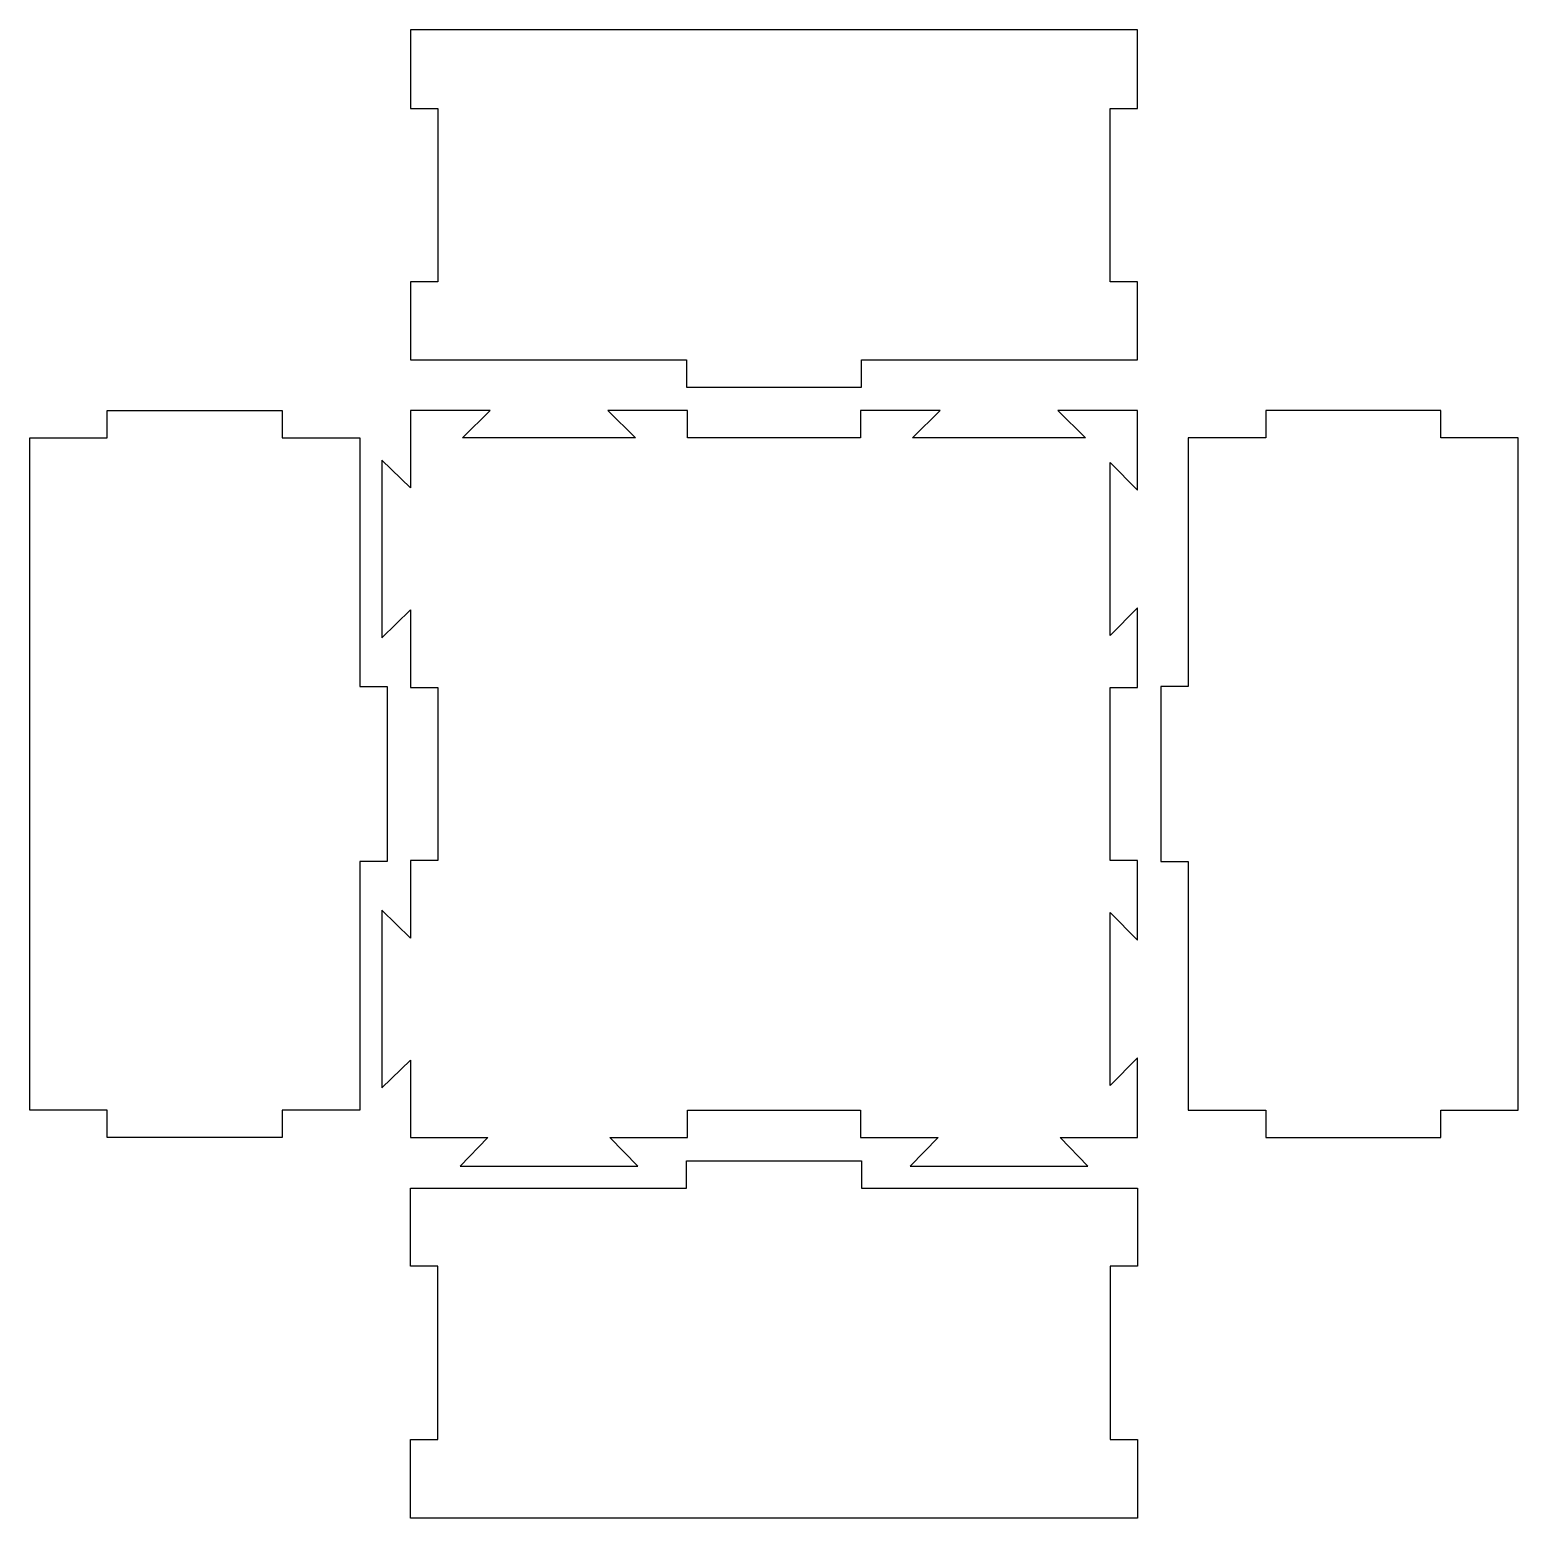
# Model space of a CAD drawing. Extents: x -86 to 86, y -86 to 86.
import ezdxf

# ---------------------------------------------------------------- set-up
doc = ezdxf.new("R2010")
doc.units = 0
doc.header["$MEASUREMENT"] = 0
doc.layers.add('LAYER_1', color=7, linetype='CONTINUOUS')

msp = doc.modelspace()

# ---------------------------------------------------------------- linework, layer by layer
at = {"layer": 'LAYER_1'}
for points in [[(41.7987, 85.5453), (41.7987, 85.5453), (-41.7998, 85.5453), (-41.7998, 85.5453)], [(-41.7998, 85.5453), (-41.7998, 85.5453), (-41.7998, 76.4777), (-41.7998, 76.4777)], [(41.7987, 76.4777), (41.7987, 76.4777), (41.7987, 85.5453), (41.7987, 85.5453)], [(-41.7998, 76.4777), (-41.7998, 76.4777), (-38.6228, 76.4777), (-38.6228, 76.4777)], [(-38.6228, 76.4777), (-38.6228, 76.4777), (-38.6228, 56.5907), (-38.6228, 56.5907)], [(38.6221, 56.5907), (38.6221, 56.5907), (38.6221, 76.4777), (38.6221, 76.4777)], [(38.6221, 76.4777), (38.6221, 76.4777), (41.7987, 76.4777), (41.7987, 76.4777)], [(-38.6228, 56.5907), (-38.6228, 56.5907), (-41.7998, 56.5907), (-41.7998, 56.5907)], [(-41.7998, 56.5907), (-41.7998, 56.5907), (-41.7998, 47.6234), (-41.7998, 47.6234)], [(41.7987, 56.5907), (41.7987, 56.5907), (38.6221, 56.5907), (38.6221, 56.5907)], [(41.7987, 47.6234), (41.7987, 47.6234), (41.7987, 56.5907), (41.7987, 56.5907)], [(-41.7998, 47.6234), (-41.7998, 47.6234), (-10.0685, 47.6234), (-10.0685, 47.6234)], [(-10.0685, 47.6234), (-10.0685, 47.6234), (-10.0685, 44.4464), (-10.0685, 44.4464)], [(10.0678, 44.4464), (10.0678, 44.4464), (10.0678, 47.6234), (10.0678, 47.6234)], [(10.0678, 47.6234), (10.0678, 47.6234), (41.7987, 47.6234), (41.7987, 47.6234)], [(-10.0685, 44.4464), (-10.0685, 44.4464), (10.0678, 44.4464), (10.0678, 44.4464)], [(-76.6525, 38.6228), (-76.6525, 38.6228), (-76.6525, 41.7998), (-76.6525, 41.7998)], [(-76.6525, 41.7998), (-76.6525, 41.7998), (-56.5159, 41.7998), (-56.5159, 41.7998)], [(-56.5159, 41.7998), (-56.5159, 41.7998), (-56.5159, 38.6228), (-56.5159, 38.6228)], [(-41.7991, 41.7991), (-41.7991, 41.7991), (-41.7991, 32.8772), (-41.7991, 32.8772)], [(-32.6379, 41.7991), (-32.6379, 41.7991), (-41.7991, 41.7991), (-41.7991, 41.7991)], [(-35.8145, 38.6224), (-35.8145, 38.6224), (-32.6379, 41.7991), (-32.6379, 41.7991)], [(-9.9433, 41.7991), (-9.9433, 41.7991), (-19.1052, 41.7991), (-19.1052, 41.7991)], [(-19.1052, 41.7991), (-19.1052, 41.7991), (-15.9282, 38.6224), (-15.9282, 38.6224)], [(-9.9433, 38.6224), (-9.9433, 38.6224), (-9.9433, 41.7991), (-9.9433, 41.7991)], [(19.1049, 41.7991), (19.1049, 41.7991), (9.943, 41.7991), (9.943, 41.7991)], [(9.943, 41.7991), (9.943, 41.7991), (9.943, 38.6224), (9.943, 38.6224)], [(15.9279, 38.6224), (15.9279, 38.6224), (19.1049, 41.7991), (19.1049, 41.7991)], [(41.7991, 41.7991), (41.7991, 41.7991), (32.6372, 41.7991), (32.6372, 41.7991)], [(32.6372, 41.7991), (32.6372, 41.7991), (35.8142, 38.6224), (35.8142, 38.6224)], [(41.7991, 32.6379), (41.7991, 32.6379), (41.7991, 41.7991), (41.7991, 41.7991)], [(56.5159, 41.7998), (56.5159, 41.7998), (56.5159, 38.6228), (56.5159, 38.6228)], [(76.6525, 41.7998), (76.6525, 41.7998), (56.5159, 41.7998), (56.5159, 41.7998)], [(76.6525, 38.6228), (76.6525, 38.6228), (76.6525, 41.7998), (76.6525, 41.7998)], [(-85.5453, -38.6217), (-85.5453, -38.6217), (-85.5453, 38.6228), (-85.5453, 38.6228)], [(-85.5453, 38.6228), (-85.5453, 38.6228), (-76.6525, 38.6228), (-76.6525, 38.6228)], [(-56.5159, 38.6228), (-56.5159, 38.6228), (-47.6234, 38.6228), (-47.6234, 38.6228)], [(-47.6234, 38.6228), (-47.6234, 38.6228), (-47.6234, 10.0685), (-47.6234, 10.0685)], [(-15.9282, 38.6224), (-15.9282, 38.6224), (-35.8145, 38.6224), (-35.8145, 38.6224)], [(9.943, 38.6224), (9.943, 38.6224), (-9.9433, 38.6224), (-9.9433, 38.6224)], [(35.8142, 38.6224), (35.8142, 38.6224), (15.9279, 38.6224), (15.9279, 38.6224)], [(56.5159, 38.6228), (56.5159, 38.6228), (47.6234, 38.6228), (47.6234, 38.6228)], [(47.6234, 38.6228), (47.6234, 38.6228), (47.6234, 10.0685), (47.6234, 10.0685)], [(85.5453, 38.6228), (85.5453, 38.6228), (76.6525, 38.6228), (76.6525, 38.6228)], [(85.5453, -38.6217), (85.5453, -38.6217), (85.5453, 38.6228), (85.5453, 38.6228)], [(-41.7991, 32.8772), (-41.7991, 32.8772), (-45.0757, 36.0896), (-45.0757, 36.0896)], [(-45.0757, 36.0896), (-45.0757, 36.0896), (-45.0757, 15.6535), (-45.0757, 15.6535)], [(38.6224, 15.9279), (38.6224, 15.9279), (38.6224, 35.8142), (38.6224, 35.8142)], [(38.6224, 35.8142), (38.6224, 35.8142), (41.7991, 32.6379), (41.7991, 32.6379)], [(-45.0757, 15.6535), (-45.0757, 15.6535), (-41.7991, 18.8659), (-41.7991, 18.8659)], [(-41.7991, 18.8659), (-41.7991, 18.8659), (-41.7991, 9.9433), (-41.7991, 9.9433)], [(41.7991, 19.1049), (41.7991, 19.1049), (38.6224, 15.9279), (38.6224, 15.9279)], [(41.7991, 9.9433), (41.7991, 9.9433), (41.7991, 19.1049), (41.7991, 19.1049)], [(-47.6234, 10.0685), (-47.6234, 10.0685), (-44.4464, 10.0685), (-44.4464, 10.0685)], [(-44.4464, 10.0685), (-44.4464, 10.0685), (-44.4464, -10.0681), (-44.4464, -10.0681)], [(-41.7991, 9.9433), (-41.7991, 9.9433), (-41.7991, 9.943), (-41.7991, 9.943)], [(-41.7991, 9.943), (-41.7991, 9.943), (-38.6224, 9.943), (-38.6224, 9.943)], [(-38.6224, 9.943), (-38.6224, 9.943), (-38.6224, -9.943), (-38.6224, -9.943)], [(38.6224, -9.943), (38.6224, -9.943), (38.6224, 9.943), (38.6224, 9.943)], [(38.6224, 9.943), (38.6224, 9.943), (41.7991, 9.943), (41.7991, 9.943)], [(41.7991, 9.943), (41.7991, 9.943), (41.7991, 9.9433), (41.7991, 9.9433)], [(47.6234, 10.0685), (47.6234, 10.0685), (44.4464, 10.0685), (44.4464, 10.0685)], [(44.4464, 10.0685), (44.4464, 10.0685), (44.4464, -10.0681), (44.4464, -10.0681)], [(-44.4464, -10.0681), (-44.4464, -10.0681), (-47.6234, -10.0681), (-47.6234, -10.0681)], [(-47.6234, -10.0681), (-47.6234, -10.0681), (-47.6234, -38.6217), (-47.6234, -38.6217)], [(-38.6224, -9.943), (-38.6224, -9.943), (-41.7991, -9.943), (-41.7991, -9.943)], [(-41.7991, -9.943), (-41.7991, -9.943), (-41.7991, -9.9433), (-41.7991, -9.9433)], [(-41.7991, -9.9433), (-41.7991, -9.9433), (-41.7991, -18.8652), (-41.7991, -18.8652)], [(41.7991, -9.943), (41.7991, -9.943), (38.6224, -9.943), (38.6224, -9.943)], [(41.7991, -9.9433), (41.7991, -9.9433), (41.7991, -9.943), (41.7991, -9.943)], [(41.7991, -19.1049), (41.7991, -19.1049), (41.7991, -9.9433), (41.7991, -9.9433)], [(44.4464, -10.0681), (44.4464, -10.0681), (47.6234, -10.0681), (47.6234, -10.0681)], [(47.6234, -10.0681), (47.6234, -10.0681), (47.6234, -38.6217), (47.6234, -38.6217)], [(-41.7991, -18.8652), (-41.7991, -18.8652), (-45.0757, -15.6528), (-45.0757, -15.6528)], [(-45.0757, -15.6528), (-45.0757, -15.6528), (-45.0757, -36.0893), (-45.0757, -36.0893)], [(38.6224, -35.8142), (38.6224, -35.8142), (38.6224, -15.9279), (38.6224, -15.9279)], [(38.6224, -15.9279), (38.6224, -15.9279), (41.7991, -19.1049), (41.7991, -19.1049)], [(-45.0757, -36.0893), (-45.0757, -36.0893), (-41.7991, -32.8768), (-41.7991, -32.8768)], [(-41.7991, -32.8768), (-41.7991, -32.8768), (-41.7991, -41.7991), (-41.7991, -41.7991)], [(41.7991, -32.6372), (41.7991, -32.6372), (38.6224, -35.8142), (38.6224, -35.8142)], [(41.7991, -41.7991), (41.7991, -41.7991), (41.7991, -32.6372), (41.7991, -32.6372)], [(-76.6525, -38.6217), (-76.6525, -38.6217), (-85.5453, -38.6217), (-85.5453, -38.6217)], [(-76.6525, -41.7987), (-76.6525, -41.7987), (-76.6525, -38.6217), (-76.6525, -38.6217)], [(-47.6234, -38.6217), (-47.6234, -38.6217), (-56.5159, -38.6217), (-56.5159, -38.6217)], [(-56.5159, -38.6217), (-56.5159, -38.6217), (-56.5159, -41.7987), (-56.5159, -41.7987)], [(-9.9433, -41.7991), (-9.9433, -41.7991), (-9.9433, -38.6224), (-9.9433, -38.6224)], [(-9.9433, -38.6224), (-9.9433, -38.6224), (9.943, -38.6224), (9.943, -38.6224)], [(9.943, -38.6224), (9.943, -38.6224), (9.943, -41.7991), (9.943, -41.7991)], [(47.6234, -38.6217), (47.6234, -38.6217), (56.5159, -38.6217), (56.5159, -38.6217)], [(56.5159, -38.6217), (56.5159, -38.6217), (56.5159, -41.7987), (56.5159, -41.7987)], [(76.6525, -41.7987), (76.6525, -41.7987), (76.6525, -38.6217), (76.6525, -38.6217)], [(76.6525, -38.6217), (76.6525, -38.6217), (85.5453, -38.6217), (85.5453, -38.6217)], [(-56.5159, -41.7987), (-56.5159, -41.7987), (-76.6525, -41.7987), (-76.6525, -41.7987)], [(-41.7991, -41.7991), (-41.7991, -41.7991), (-32.8772, -41.7991), (-32.8772, -41.7991)], [(-32.8772, -41.7991), (-32.8772, -41.7991), (-36.0896, -45.0757), (-36.0896, -45.0757)], [(-15.6535, -45.0757), (-15.6535, -45.0757), (-18.8659, -41.7991), (-18.8659, -41.7991)], [(-18.8659, -41.7991), (-18.8659, -41.7991), (-9.9433, -41.7991), (-9.9433, -41.7991)], [(9.943, -41.7991), (9.943, -41.7991), (18.8652, -41.7991), (18.8652, -41.7991)], [(18.8652, -41.7991), (18.8652, -41.7991), (15.6528, -45.0757), (15.6528, -45.0757)], [(36.0893, -45.0757), (36.0893, -45.0757), (32.8768, -41.7991), (32.8768, -41.7991)], [(32.8768, -41.7991), (32.8768, -41.7991), (41.7991, -41.7991), (41.7991, -41.7991)], [(56.5159, -41.7987), (56.5159, -41.7987), (76.6525, -41.7987), (76.6525, -41.7987)], [(-10.0685, -47.6234), (-10.0685, -47.6234), (-10.0685, -44.4464), (-10.0685, -44.4464)], [(-10.0685, -44.4464), (-10.0685, -44.4464), (10.0681, -44.4464), (10.0681, -44.4464)], [(10.0681, -44.4464), (10.0681, -44.4464), (10.0681, -47.6234), (10.0681, -47.6234)], [(-36.0896, -45.0757), (-36.0896, -45.0757), (-15.6535, -45.0757), (-15.6535, -45.0757)], [(15.6528, -45.0757), (15.6528, -45.0757), (36.0893, -45.0757), (36.0893, -45.0757)], [(-41.7998, -56.5907), (-41.7998, -56.5907), (-41.7998, -47.6234), (-41.7998, -47.6234)], [(-41.7998, -47.6234), (-41.7998, -47.6234), (-10.0685, -47.6234), (-10.0685, -47.6234)], [(10.0681, -47.6234), (10.0681, -47.6234), (41.7987, -47.6234), (41.7987, -47.6234)], [(41.7987, -47.6234), (41.7987, -47.6234), (41.7987, -56.5907), (41.7987, -56.5907)], [(-38.6228, -56.5907), (-38.6228, -56.5907), (-41.7998, -56.5907), (-41.7998, -56.5907)], [(-38.6228, -76.4777), (-38.6228, -76.4777), (-38.6228, -56.5907), (-38.6228, -56.5907)], [(41.7987, -56.5907), (41.7987, -56.5907), (38.6224, -56.5907), (38.6224, -56.5907)], [(38.6224, -56.5907), (38.6224, -56.5907), (38.6224, -76.4777), (38.6224, -76.4777)], [(-41.7998, -85.5453), (-41.7998, -85.5453), (-41.7998, -76.4777), (-41.7998, -76.4777)], [(-41.7998, -76.4777), (-41.7998, -76.4777), (-38.6228, -76.4777), (-38.6228, -76.4777)], [(38.6224, -76.4777), (38.6224, -76.4777), (41.7987, -76.4777), (41.7987, -76.4777)], [(41.7987, -76.4777), (41.7987, -76.4777), (41.7987, -85.5453), (41.7987, -85.5453)], [(41.7987, -85.5453), (41.7987, -85.5453), (-41.7998, -85.5453), (-41.7998, -85.5453)]]:
    msp.add_open_spline(points, degree=3, dxfattribs=at)

doc.saveas('drawing.dxf')
